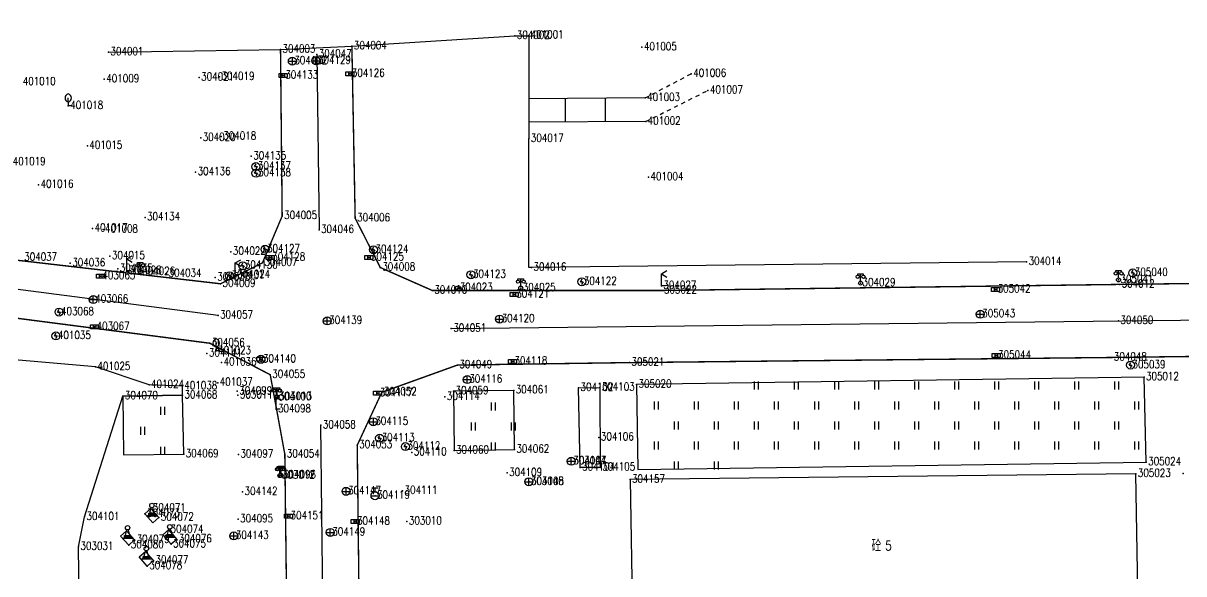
# Model space of a CAD drawing. Extents: x 953 to 1485, y 1110 to 1494.
# Drawn here: x 1175.2 to 1320.2, y 1384.7 to 1453.5 of the extents above; entities that cross this region are included whole.
import ezdxf
from ezdxf.enums import TextEntityAlignment as Align

# ---------------------------------------------------------------- set-up
doc = ezdxf.new("R2010")
doc.units = 0
doc.header["$LTSCALE"] = 0.5
doc.header["$PDSIZE"] = 0.2
doc.linetypes.add('X6', pattern=[2, 1, -1])
doc.layers.get('0').update_dxf_attribs({"linetype": 'CONTINUOUS'})
for name, color, linetype in [('COMPONENT', 4, 'CONTINUOUS'), ('DLDW', 11, 'CONTINUOUS'), ('DLSS', 4, 'CONTINUOUS'), ('GXYZ', 2, 'CONTINUOUS'), ('JMD', 6, 'CONTINUOUS'), ('ZBTZ', 3, 'CONTINUOUS'), ('ZDH', 1, 'CONTINUOUS')]:
    doc.layers.add(name, color=color, linetype=linetype)
doc.styles.add('HZ', font='rs.shx', dxfattribs={"width": 0.8, "bigfont": 'hztxt.shx'})
doc.linetypes.add('1161', pattern='A,0,[149,AAA.SHX,S=0.15,R=0,X=0,Y=0],-1.6', length=1.6)

# ---------------------------------------------------------------- blocks, each defined once
blk = doc.blocks.new('gc097')
for p, q in [((-0.7, 2), (-0.7, 2.3)), ((-0.7, 2.3), (0.7, 2.3)), ((0, 0.5), (0, 2.3)), ((0.7, 2.3), (0.7, 2))]:
    blk.add_line(p, q)
for centre, radius in [((-0.7, 1.6), 0.4), ((0, 0), 0.5), ((0.73, 1.6), 0.4)]:
    blk.add_circle(centre, radius)
blk = doc.blocks.new('gc143')
for p, q in [((0, 1), (0, 2)), ((0, 1), (0, 0)), ((1, 0), (0, 0))]:
    blk.add_line(p, q)
for centre, start, end in [((0.225, 2), 102.68038, 257.31962), ((-0.225, 2), 282.68038, 77.31962)]:
    blk.add_arc(centre, 1.025, start, end)
blk = doc.blocks.new('gcbj0612')
for p, q in [((-0.75, 0.26), (0.16, 0.53)), ((-0.57, -0.34), (0.34, -0.07))]:
    blk.add_line(p, q)
at = {"flags": 128}
for points in [[(-0.73, 0.26), (-0.77, 0.25), (-0.79, 0.23), (-0.81, 0.19), (-0.83, 0.15), (-0.84, 0.1), (-0.84, 0.05), (-0.84, -0.01), (-0.83, -0.07), (-0.81, -0.12), (-0.79, -0.18), (-0.77, -0.23), (-0.74, -0.27), (-0.7, -0.3), (-0.67, -0.33), (-0.63, -0.34), (-0.6, -0.34), (-0.57, -0.34), (-0.54, -0.32), (-0.51, -0.29), (-0.49, -0.25), (-0.48, -0.2), (-0.47, -0.15), (-0.47, -0.1), (-0.48, -0.04), (-0.49, 0.02), (-0.51, 0.07), (-0.54, 0.13), (-0.56, 0.17), (-0.6, 0.21), (-0.63, 0.24), (-0.67, 0.26), (-0.7, 0.27)], [(-0.71, 0.18), (-0.72, 0.17), (-0.75, 0.12), (-0.75, 0.04), (-0.74, -0.06), (-0.7, -0.15), (-0.66, -0.22), (-0.62, -0.25), (-0.6, -0.26), (-0.59, -0.24), (-0.57, -0.2), (-0.56, -0.12), (-0.58, -0.02), (-0.61, 0.08), (-0.66, 0.14), (-0.7, 0.17)]]:
    blk.add_lwpolyline(points, close=True, dxfattribs=at)
blk.add_lwpolyline([(0.3, -0.08), (0.33, -0.07), (0.36, -0.05), (0.38, -0.02), (0.4, 0.02), (0.41, 0.07), (0.42, 0.12), (0.41, 0.18), (0.41, 0.23), (0.39, 0.29), (0.37, 0.35), (0.35, 0.4), (0.32, 0.44), (0.28, 0.48), (0.25, 0.51), (0.21, 0.52), (0.18, 0.53), (0.15, 0.52)], dxfattribs=at)
at = {"extrusion": (0, 0, -1), "flags": 128}
blk.add_lwpolyline([(-0.4, 0.25), (-0.51, 0.28), (-0.61, 0.29), (-0.69, 0.27), (-0.77, 0.2), (-0.81, 0.09), (-0.82, -0.01), (-0.8, -0.06), (-0.76, -0.08), (-0.7, -0.09), (-0.64, -0.09), (-0.59, -0.07), (-0.57, -0.04), (-0.59, -0.01), (-0.63, 0.02), (-0.69, 0.03), (-0.75, 0.03), (-0.79, 0.02), (-0.84, -0.01), (-0.89, -0.1), (-0.91, -0.19), (-0.9, -0.29), (-0.87, -0.38)], dxfattribs=at)
blk.add_lwpolyline([(-0.09, -0.2), (-0.22, -0.54), (0.05, -0.54)], close=True)
blk = doc.blocks.new('gc052')
for p, q in [((0, 3), (1.39, 3.8)), ((0, 3), (1.39, 2.2)), ((0, 0), (0, 3)), ((1, 0), (0, 0))]:
    blk.add_line(p, q)
blk = doc.blocks.new('gc133')
for p, q in [((-1, 0), (1, 0)), ((-0.8, 2), (0.8, 2)), ((0, 1), (0, 2))]:
    blk.add_line(p, q)
blk.add_circle((0, 0), 1)
blk = doc.blocks.new('gc041')
for p, q in [((-1, 0.5), (1, 0.5)), ((-1, -0.5), (-1, 0.5)), ((-0.33, 0.5), (-0.33, -0.5)), ((0.33, 0.5), (0.33, -0.5)), ((1, 0.5), (1, -0.5)), ((1, -0.5), (-1, -0.5))]:
    blk.add_line(p, q)
blk = doc.blocks.new('gc043')
for p, q in [((-1, 0), (1, 0)), ((0, -1), (0, 1))]:
    blk.add_line(p, q)
blk.add_circle((0, 0), 1)
blk = doc.blocks.new('gc050')
for p, q in [((-0.35, 0), (0.05, 0.69)), ((-0.35, 0), (0.35, 0)), ((0.35, 0), (-0.06, -0.69))]:
    blk.add_line(p, q)
blk.add_circle((0, 0), 1)
blk = doc.blocks.new('*U35')
at = {"linetype": 'Continuous'}
for points in [[(0, 0.3), (0.8, 0.6), (-0.8, 0.6)], [(0, 0.3), (-0.8, 0.6), (-0.8, 0)], [(0, 0.3), (-0.8, 0), (0.8, 0)], [(0, 0.3), (0.8, 0), (0.8, 0.6)]]:
    blk.add_solid(points, dxfattribs=at)
blk = doc.blocks.new('gc107')
for points in [[(-1.3, 0), (-0.8, 0), (0.8, 0), (1.3, 0)], [(-0.8, 0), (-0.8, 0.6), (0.8, 0.6), (0.8, 0)], [(-0.55, 0.6), (-0.2, 2)], [(0.55, 0.6), (0.2, 2)]]:
    blk.add_lwpolyline(points)
blk.add_circle((0, 2.55), 0.55)
at = {"linetype": 'Continuous'}
blk.add_blockref('*U35', (0, 0), dxfattribs=at)
blk = doc.blocks.new('gc323')
at = {"flags": 128}
for points in [[(-0.5, 0), (-0.5, 2)], [(0.5, 0), (0.5, 2)]]:
    blk.add_lwpolyline(points, dxfattribs=at)

msp = doc.modelspace()

# ---------------------------------------------------------------- linework, layer by layer
at = {"linetype": 'Continuous'}
for p, q in [((1216.24, 1450.65, 10.31), (1236.6, 1451.95, 10.76)), ((1236.6, 1451.95, 10.76), (1238.33, 1451.95, 10.76)), ((1238.33, 1451.95, 10.76), (1238.35, 1439.07, 10.91)), ((1185.83, 1449.9, 10.7), (1207.32, 1450.23, 10.33)), ((1207.32, 1450.23, 10.33), (1216.24, 1450.65, 10.31)), ((1211.85, 1449.62, 10.38), (1212.14, 1427.7, 10.44)), ((1199.52, 1417, 10.38), (1020.01, 1440.18)), ((1238.35, 1422.98, 11.09), (1238.35, 1439.07, 10.91)), ((1238.68, 1422.98, 11.09), (1238.35, 1422.98, 11.09)), ((1300.54, 1423.7, 12.44), (1238.68, 1422.98, 11.09)), ((1228.66, 1415.36, 10.81), (1464.96, 1418.07)), ((1214.6, 1212.3, 9.02), (1212.36, 1403.27, 10.34))]:
    msp.add_line(p, q, dxfattribs=at)
at = {"layer": 'DLDW', "linetype": 'Continuous', "flags": 128}
for points, elevation in [([(1190.38, 1392.21), (1191.12, 1392.88), (1192.12, 1391.74), (1191.37, 1391.09)], 10.33), ([(1188.37, 1388.3), (1189.1, 1388.97), (1188.08, 1390.09), (1187.35, 1389.42)], 9.46), ([(1193.34, 1390.22), (1194.37, 1389.02), (1193.65, 1388.4), (1192.62, 1389.59)], 10.3), ([(1191.45, 1386.36), (1190.68, 1385.68), (1189.67, 1386.82), (1190.44, 1387.5)], 10.27)]:
    msp.add_lwpolyline(points, close=True, dxfattribs=dict(at, elevation=elevation))
at = {"layer": 'DLSS', "linetype": 'Continuous'}
for p, q in [((1242.88, 1444.12), (1242.9, 1441.17, 15.88)), ((1247.88, 1444.15), (1247.9, 1441.2, 15.88))]:
    msp.add_line(p, q, dxfattribs=at)
at = {"layer": 'DLSS', "linetype": 'Continuous', "const_width": 0.175, "flags": 128}
for points in [[(975.39, 1453.44), (1020.8, 1443.92), (1099.29, 1433.17), (1145.69, 1427.23), (1199.83, 1420.96), (1205.07, 1423.58), (1207.53, 1429.43), (1207.32, 1450.23)], [(1216.24, 1450.65), (1216.65, 1429.15), (1219.79, 1422.99), (1226.29, 1420.12), (1254.98, 1420.12), (1312.17, 1420.88)], [(1312.17, 1420.88), (1342.36, 1421.26), (1344.89, 1422.42), (1346.16, 1424.1), (1358.18, 1424.38), (1359.03, 1423.07), (1361.56, 1421.61), (1363.41, 1421.39), (1377.49, 1421.39)], [(1216.91, 1400.79), (1219.98, 1407.4), (1229.42, 1410.8), (1250.92, 1411.11), (1311.19, 1411.75), (1376.78, 1412.59), (1417.27, 1413.42), (1464.48, 1413.6), (1466.04, 1413.51), (1469.01, 1412.49), (1470.72, 1410.79), (1472.65, 1406.1), (1472.65, 1402.07), (1472.92, 1379.64), (1472.95, 1376.26), (1473.17, 1359.79), (1473.21, 1355.64), (1474.02, 1285.2), (1474.07, 1280.2), (1474.27, 1263.71)]]:
    msp.add_lwpolyline(points, dxfattribs=at)
at = {"layer": 'DLSS', "linetype": 'X6', "flags": 128}
for points, elevation in [([(1252.88, 1444.18), (1258.64, 1447.21)], 15.92), ([(1252.95, 1441.23), (1260.73, 1445.12)], 15.88)]:
    msp.add_lwpolyline(points, dxfattribs=dict(at, elevation=elevation))
at = {"layer": 'DLSS', "linetype": 'Continuous', "const_width": 0.175, "flags": 128}
for points, elevation in [([(1194.7, 1204.02), (1201.52, 1204.92), (1205.21, 1207.04), (1207.44, 1209.31), (1209.56, 1213.6), (1210.06, 1217.59), (1207.86, 1399.65), (1206.04, 1409.59), (1198.49, 1413.53), (1019.16, 1436.77), (975.6, 1446.48)], 8.66), ([(1334.91, 1208.64), (1333.13, 1205.64), (1231.83, 1204.43), (1225.12, 1206.48), (1221.87, 1209.53), (1220, 1212.53), (1219.11, 1216.6), (1219.04, 1217.81), (1216.91, 1400.79)], 10.24)]:
    msp.add_lwpolyline(points, dxfattribs=dict(at, elevation=elevation))
at = {"layer": 'DLSS', "color": 7, "linetype": 'Continuous', "elevation": 15.92, "flags": 128}
msp.add_lwpolyline([(1252.88, 1444.18), (1238.34, 1444.09)], dxfattribs=at)
at = {"layer": 'DLSS', "linetype": 'Continuous', "elevation": 15.88, "flags": 128}
msp.add_lwpolyline([(1252.95, 1441.23), (1238.42, 1441.14)], dxfattribs=at)
at = {"layer": 'JMD', "linetype": 'Continuous', "elevation": 14.32, "flags": 128}
msp.add_lwpolyline([(1314.19, 1397.22), (1250.99, 1396.48), (1251.28, 1379.1), (1314.48, 1380.17)], close=True, dxfattribs=at)
at = {"layer": 'ZBTZ', "linetype": '1161', "flags": 128}
for points, elevation in [([(1195.06, 1408.15), (1190.9, 1408.33), (1184.2, 1410.57), (1167.86, 1411.98), (1161.85, 1413.34), (1155.59, 1412.15), (1145.79, 1416.02), (1135.64, 1415.4), (1134.33, 1411.85), (1135.6, 1306.95), (1151.52, 1304.44), (1156.92, 1303.17), (1166.73, 1299.69), (1183.32, 1286.1), (1183.08, 1308.97), (1182.08, 1388.1), (1182.83, 1391.82), (1187.63, 1406.93), (1195.07, 1407.02), (1195.06, 1408.15)], 10.43), ([(1315.48, 1398.68), (1315.21, 1409.3), (1251.81, 1408.37), (1251.96, 1397.75)], 14.43), ([(1195.23, 1399.66), (1195.07, 1407.02), (1187.63, 1406.93), (1187.71, 1399.58)], 10.41), ([(1228.94, 1407.55), (1229, 1400.13), (1236.54, 1400.24), (1236.46, 1407.64)], 10.89)]:
    msp.add_lwpolyline(points, close=True, dxfattribs=dict(at, elevation=elevation))
at = {"layer": 'ZBTZ', "linetype": 'Continuous', "elevation": 11.24, "flags": 128}
msp.add_lwpolyline([(1244.56, 1407.96), (1247.21, 1407.99), (1247.27, 1398), (1244.76, 1398.02)], close=True, dxfattribs=at)
at = {"layer": 'ZDH', "linetype": 'Continuous'}
for p in [(1236.6, 1451.95, 10.76), (1238.33, 1452, 10.8), (1207.32, 1450.23, 10.33), (1216.24, 1450.65, 10.31), (1252.47, 1450.52, 16.02), (1185.83, 1449.9, 10.7), (1208.8, 1448.78, 10.35), (1211.75, 1448.84, 10.35), (1211.85, 1449.62, 10.38), (1215.98, 1447.21, 10.29), (1258.64, 1447.21, 16.18), (1185.31, 1446.52, 10.71), (1197.16, 1446.74, 10.5), (1199.7, 1446.82, 10.51), (1207.67, 1446.97, 10.32), (1260.73, 1445.12, 16.18), (1180.8, 1443.18, 10.88), (1252.88, 1444.18, 15.92), (1252.95, 1441.23, 15.88), (1197.35, 1439.19, 10.53), (1199.92, 1439.36, 10.49), (1238.35, 1439.07, 10.91), (1183.19, 1438.2, 10.76), (1203.67, 1436.89, 10.48), (1204.25, 1435.6, 10.48), (1196.72, 1434.92, 10.56), (1204.26, 1434.78, 10.47), (1253.3, 1434.29, 15.66), (1177.09, 1433.34, 10.77), (1190.4, 1429.26, 10.6), (1207.53, 1429.43, 10.31), (1216.65, 1429.15, 10.36), (1183.84, 1427.88, 10.64), (1185.15, 1427.74, 10.57), (1212.14, 1427.7, 10.44), (1186.01, 1424.42, 10.53), (1201.12, 1424.97, 10.49), (1205.39, 1425.27, 10.36), (1206.04, 1424.24, 10.31), (1218.37, 1424.26, 10.46), (1218.94, 1425.21, 10.57), (1181.06, 1423.52, 10.55), (1186.99, 1422.82, 9.4), (1188.11, 1422.56, 10.59), (1202.61, 1423.22, 10.51), (1205.07, 1423.58, 10.27), (1219.79, 1422.99, 10.48), (1238.68, 1422.98, 11.09), (1300.54, 1423.7, 12.44), (1184.82, 1421.92, 10.37), (1189.79, 1422.46, 10.53), (1193.09, 1422.21, 10.54), (1199.17, 1421.73, 10.55), (1200.95, 1421.96, 10.52), (1201.67, 1422.07, 10.52), (1231.12, 1422.09, 10.98), (1244.97, 1421.22, 11.27), (1279.79, 1421.04, 11.98), (1312.02, 1421.45, 12.66), (1313.81, 1422.32, 12.73), (1199.83, 1420.96, 10.37), (1226.29, 1420.12, 10.68), (1229.46, 1420.43, 10.97), (1236.53, 1419.61, 10.89), (1237.34, 1420.43, 11.05), (1254.91, 1420.7, 11.45), (1254.98, 1420.12, 11.28), (1296.67, 1420.24, 12.18), (1312.17, 1420.88, 12.53), (1183.93, 1418.99, 10.39), (1179.65, 1417.43, 10.51), (1199.52, 1417, 10.38), (1294.75, 1417.16, 12.21), (1184.1, 1415.57, 10.34), (1213.16, 1416.32, 10.54), (1228.66, 1415.36, 10.81), (1234.7, 1416.55, 10.92), (1312.01, 1416.33, 12.63), (1179.26, 1414.44, 10.54), (1198.49, 1413.53, 10.32), (1199.28, 1412.56, 10.45), (1198.13, 1412.26, 10.49), (1199.96, 1411.13, 10.43), (1204.88, 1411.52, 10.3), (1236.3, 1411.24, 10.88), (1250.92, 1411.11, 11.19), (1296.73, 1412.01, 12.19), (1311.19, 1411.75, 12.52), (1184.2, 1410.57, 10.61), (1206.04, 1409.59, 10.32), (1229.42, 1410.8, 10.72), (1313.52, 1410.79, 12.71), (1190.9, 1408.33, 10.48), (1195.06, 1408.15, 10.48), (1199.48, 1408.6, 10.44), (1230.66, 1408.99, 10.93), (1247.21, 1407.99, 11.31), (1251.81, 1408.37, 11.36), (1315.21, 1409.3, 12.79), (1187.63, 1406.93, 10.48), (1195.07, 1407.02, 10.47), (1201.92, 1407.52, 10.45), (1202, 1407.02, 10.46), (1206.82, 1406.8, 10.44), (1206.9, 1406.81, 10.43), (1219.46, 1407.28, 10.41), (1219.98, 1407.4, 10.43), (1227.86, 1406.82, 10.83), (1228.94, 1407.55, 10.89), (1236.46, 1407.64, 11.06), (1244.56, 1407.96, 11.24), (1206.76, 1405.28, 10.44), (1218.92, 1403.71, 10.48), (1212.36, 1403.27, 10.34), (1216.91, 1400.79, 10.26), (1219.71, 1401.66, 10.48), (1247.1, 1401.77, 11.17), (1195.23, 1399.66, 10.41), (1202.06, 1399.63, 10.36), (1207.86, 1399.65, 10.23), (1222.93, 1400.61, 10.52), (1223.72, 1399.89, 10.52), (1229, 1400.13, 10.61), (1236.54, 1400.24, 10.74), (1243.65, 1398.79, 10.66), (1243.68, 1398.77, 10.66), (1244.76, 1398.02, 10.59), (1247.27, 1398, 10.59), (1315.48, 1398.68, 14.43), (1207.24, 1396.98, 10.32), (1207.39, 1397.02, 10.35), (1235.64, 1397.32, 10.59), (1250.99, 1396.48, 10.7), (1314.19, 1397.22, 14.32), (1320.1, 1397.26, 14.31), (1202.58, 1394.95, 10.45), (1215.51, 1395.02, 10.22), (1222.57, 1395.09, 10.43), (1238.35, 1396.22, 10.6), (1238.38, 1396.2, 10.6), (1219.13, 1394.48, 9.75), (1190.38, 1392.21, 10.33), (1191.12, 1392.88, 10.34), (1182.83, 1391.82, 10.36), (1192.12, 1391.74, 10.32), (1202.03, 1391.53, 10.32), (1208.33, 1391.9, 10.14), (1216.63, 1391.24, 10.15), (1223.11, 1391.25, 10.41), (1193.34, 1390.22, 10.3), (1201.49, 1389.45, 10.32), (1213.54, 1389.88, 10.21), (1182.08, 1388.1, 10.3), (1188.37, 1388.3, 9.46), (1189.1, 1388.97, 10.3), (1193.65, 1388.4, 10.27), (1194.37, 1389.02, 10.27), (1191.45, 1386.36, 10.27), (1190.68, 1385.68, 10.27)]:
    msp.add_point(p, dxfattribs=at)

# ---------------------------------------------------------------- block references
at = {"layer": 'COMPONENT', "linetype": 'Continuous', "xscale": 0.5, "yscale": 0.5}
msp.add_blockref('gcbj0612', (1229.46, 1420.43, 10.97), dxfattribs=at)
at = {"layer": 'DLDW', "linetype": 'Continuous', "xscale": 0.5, "yscale": 0.5}
for name, p in [('gc097', (1189.79, 1422.46, 10.53)), ('gc097', (1312.02, 1421.45, 12.66)), ('gc097', (1237.34, 1420.43, 11.05)), ('gc097', (1279.79, 1421.04, 11.98)), ('gc097', (1206.82, 1406.8, 10.44)), ('gc097', (1206.9, 1406.81, 10.43)), ('gc097', (1207.24, 1396.98, 10.32)), ('gc097', (1207.39, 1397.02, 10.35)), ('gc107', (1191.25, 1391.98)), ('gc107', (1188.22, 1389.19)), ('gc107', (1193.49, 1389.31)), ('gc107', (1190.56, 1386.59))]:
    msp.add_blockref(name, p, dxfattribs=at)
at = {"layer": 'DLSS', "linetype": 'Continuous', "xscale": 0.5, "yscale": 0.5}
for p in [(1188.11, 1422.56, 10.59), (1201.67, 1422.07, 10.52), (1254.91, 1420.7, 11.45), (1206.76, 1405.28, 10.44)]:
    msp.add_blockref('gc052', p, dxfattribs=at)
at = {"layer": 'GXYZ', "linetype": 'Continuous', "xscale": 0.5, "yscale": 0.5}
for name, p in [('gc043', (1208.8, 1448.78, 10.35)), ('gc043', (1211.75, 1448.84, 10.35)), ('gc041', (1207.67, 1446.97, 10.32)), ('gc041', (1215.98, 1447.21, 10.29)), ('gc050', (1204.25, 1435.6, 10.48)), ('gc050', (1204.26, 1434.78, 10.47)), ('gc050', (1205.39, 1425.27, 10.36)), ('gc050', (1218.94, 1425.21, 10.57)), ('gc041', (1206.04, 1424.24, 10.31)), ('gc041', (1218.37, 1424.26, 10.46)), ('gc050', (1202.61, 1423.22, 10.51)), ('gc050', (1231.12, 1422.09, 10.98)), ('gc050', (1313.81, 1422.32, 12.73)), ('gc041', (1184.82, 1421.92, 10.37)), ('gc050', (1200.95, 1421.96, 10.52)), ('gc050', (1244.97, 1421.22, 11.27)), ('gc041', (1236.53, 1419.61, 10.89)), ('gc041', (1296.67, 1420.24, 12.18)), ('gc043', (1183.93, 1418.99, 10.39)), ('gc050', (1179.65, 1417.43, 10.51)), ('gc043', (1213.16, 1416.32, 10.54)), ('gc043', (1234.7, 1416.55, 10.92)), ('gc043', (1294.75, 1417.16, 12.21)), ('gc041', (1184.1, 1415.57, 10.34)), ('gc050', (1179.26, 1414.44, 10.54)), ('gc050', (1204.88, 1411.52, 10.3)), ('gc041', (1204.88, 1411.52, 10.3)), ('gc041', (1236.3, 1411.24, 10.88)), ('gc041', (1296.73, 1412.01, 12.19)), ('gc050', (1313.52, 1410.79, 12.71)), ('gc043', (1230.66, 1408.99, 10.93)), ('gc041', (1219.46, 1407.28, 10.41)), ('gc043', (1218.92, 1403.71, 10.48)), ('gc050', (1219.71, 1401.66, 10.48)), ('gc050', (1222.93, 1400.61, 10.52)), ('gc043', (1243.65, 1398.79, 10.66)), ('gc043', (1238.35, 1396.22, 10.6)), ('gc043', (1215.51, 1395.02, 10.22)), ('gc133', (1219.13, 1394.48, 9.75)), ('gc041', (1208.33, 1391.9, 10.14)), ('gc041', (1216.63, 1391.24, 10.15)), ('gc043', (1201.49, 1389.45, 10.32)), ('gc043', (1213.54, 1389.88, 10.21))]:
    msp.add_blockref(name, p, dxfattribs=at)
at = {"layer": 'ZBTZ', "linetype": 'Continuous', "xscale": 0.5, "yscale": 0.5}
for name, p in [('gc143', (1180.8, 1443.18, 10.88)), ('gc143', (1199.28, 1412.56, 10.45)), ('gc323', (1266.81, 1407.75)), ('gc323', (1271.81, 1407.75)), ('gc323', (1276.81, 1407.75)), ('gc323', (1281.81, 1407.75)), ('gc323', (1286.81, 1407.75)), ('gc323', (1291.81, 1407.75)), ('gc323', (1296.81, 1407.75)), ('gc323', (1301.81, 1407.75)), ('gc323', (1306.81, 1407.75)), ('gc323', (1311.81, 1407.75)), ('gc323', (1192.63, 1404.58)), ('gc323', (1233.94, 1405.13)), ('gc323', (1254.31, 1405.25)), ('gc323', (1259.31, 1405.25)), ('gc323', (1264.31, 1405.25)), ('gc323', (1269.31, 1405.25)), ('gc323', (1274.31, 1405.25)), ('gc323', (1279.31, 1405.25)), ('gc323', (1284.31, 1405.25)), ('gc323', (1289.31, 1405.25)), ('gc323', (1294.31, 1405.25)), ('gc323', (1299.31, 1405.25)), ('gc323', (1304.31, 1405.25)), ('gc323', (1309.31, 1405.25)), ('gc323', (1314.31, 1405.25)), ('gc323', (1231.44, 1402.63)), ('gc323', (1236.44, 1402.63)), ('gc323', (1256.81, 1402.75)), ('gc323', (1261.81, 1402.75)), ('gc323', (1266.81, 1402.75)), ('gc323', (1271.81, 1402.75)), ('gc323', (1276.81, 1402.75)), ('gc323', (1281.81, 1402.75)), ('gc323', (1286.81, 1402.75)), ('gc323', (1291.81, 1402.75)), ('gc323', (1296.81, 1402.75)), ('gc323', (1301.81, 1402.75)), ('gc323', (1306.81, 1402.75)), ('gc323', (1311.81, 1402.75)), ('gc323', (1190.13, 1402.08)), ('gc323', (1233.94, 1400.13)), ('gc323', (1254.31, 1400.25)), ('gc323', (1259.31, 1400.25)), ('gc323', (1264.31, 1400.25)), ('gc323', (1269.31, 1400.25)), ('gc323', (1274.31, 1400.25)), ('gc323', (1279.31, 1400.25)), ('gc323', (1284.31, 1400.25)), ('gc323', (1289.31, 1400.25)), ('gc323', (1294.31, 1400.25)), ('gc323', (1299.31, 1400.25)), ('gc323', (1304.31, 1400.25)), ('gc323', (1309.31, 1400.25)), ('gc323', (1314.31, 1400.25)), ('gc323', (1192.63, 1399.58)), ('gc323', (1256.81, 1397.75)), ('gc323', (1261.81, 1397.75))]:
    msp.add_blockref(name, p, dxfattribs=at)

# ---------------------------------------------------------------- texts
at = {"layer": 'JMD', "linetype": 'Continuous', "style": 'HZ', "width": 0.8}
msp.add_text('砼', height=1.5, dxfattribs=at).set_placement((1282.38, 1388.24), align=Align.MIDDLE_RIGHT)
msp.add_text('5', height=1.2, dxfattribs=at).set_placement((1282.88, 1388.24), align=Align.MIDDLE_LEFT)
at = {"layer": 'ZDH', "linetype": 'Continuous', "style": 'HZ', "width": 0.8}
for s, p in [('304002', (1236.85, 1451.58, 10.76)), ('401001', (1238.58, 1451.63, 10.8)), ('304001', (1186.08, 1449.53, 10.7)), ('304003', (1207.57, 1449.85, 10.33)), ('304047', (1212.1, 1449.25, 10.38)), ('304004', (1216.49, 1450.27, 10.31)), ('401005', (1252.72, 1450.14, 16.02)), ('304132', (1209.05, 1448.41, 10.35)), ('304129', (1212, 1448.46, 10.35)), ('401009', (1185.56, 1446.15, 10.71)), ('304021', (1197.41, 1446.37, 10.5)), ('304019', (1199.95, 1446.44, 10.51)), ('304133', (1207.92, 1446.6, 10.32)), ('304126', (1216.23, 1446.84, 10.29)), ('401006', (1258.89, 1446.84, 16.18)), ('401010', (1175.12, 1445.8, 10.92)), ('401007', (1260.98, 1444.75, 16.18)), ('401003', (1253.13, 1443.81, 15.92)), ('401018', (1181.05, 1442.81, 10.88)), ('401002', (1253.2, 1440.86, 15.88)), ('304018', (1200.17, 1438.98, 10.49)), ('401015', (1183.44, 1437.83, 10.76)), ('304020', (1197.6, 1438.82, 10.53)), ('304017', (1238.6, 1438.7, 10.91)), ('304135', (1203.92, 1436.51, 10.48)), ('401019', (1173.87, 1435.79, 11.55)), ('304136', (1196.97, 1434.55, 10.56)), ('304137', (1204.5, 1435.23, 10.48)), ('304138', (1204.51, 1434.41, 10.47)), ('401004', (1253.55, 1433.91, 15.66)), ('401016', (1177.34, 1432.97, 10.77)), ('304134', (1190.65, 1428.89, 10.6)), ('304005', (1207.78, 1429.06, 10.31)), ('304006', (1216.9, 1428.78, 10.36)), ('401017', (1184.09, 1427.5, 10.64)), ('401008', (1185.4, 1427.37, 10.57)), ('304046', (1212.39, 1427.32, 10.44)), ('304022', (1201.37, 1424.6, 10.49)), ('304127', (1205.64, 1424.89, 10.36)), ('304124', (1219.19, 1424.84, 10.57)), ('304037', (1175.3, 1423.85, 10.53)), ('304036', (1181.31, 1423.15, 10.55)), ('304015', (1186.26, 1424.04, 10.53)), ('304007', (1205.32, 1423.2, 10.27)), ('304128', (1206.29, 1423.87, 10.31)), ('304125', (1218.62, 1423.88, 10.46)), ('304014', (1300.79, 1423.33, 12.44)), ('403065', (1185.07, 1421.54, 10.37)), ('304035', (1187.24, 1422.45, 9.4)), ('304028', (1188.36, 1422.19, 10.59)), ('304026', (1190.04, 1422.08, 10.53)), ('304034', (1193.34, 1421.84, 10.54)), ('304131', (1201.2, 1421.59, 10.52)), ('304024', (1201.92, 1421.7, 10.52)), ('304130', (1202.86, 1422.85, 10.51)), ('304008', (1220.04, 1422.62, 10.48)), ('304123', (1231.37, 1421.71, 10.98)), ('304016', (1238.93, 1422.6, 11.09)), ('305040', (1314.06, 1421.94, 12.73)), ('304033', (1199.42, 1421.36, 10.55)), ('304009', (1200.08, 1420.58, 10.37)), ('304023', (1229.71, 1420.06, 10.97)), ('304025', (1237.59, 1420.05, 11.05)), ('304122', (1245.22, 1420.84, 11.27)), ('304027', (1255.16, 1420.33, 11.45)), ('304029', (1280.04, 1420.67, 11.98)), ('305041', (1312.27, 1421.07, 12.66)), ('304012', (1312.42, 1420.51, 12.53)), ('403066', (1184.18, 1418.62, 10.39)), ('304010', (1226.54, 1419.74, 10.68)), ('304121', (1236.78, 1419.23, 10.89)), ('305022', (1255.23, 1419.75, 11.28)), ('305042', (1296.92, 1419.87, 12.18)), ('403068', (1179.9, 1417.05, 10.51)), ('304057', (1199.77, 1416.63, 10.38)), ('304139', (1213.41, 1415.94, 10.54)), ('304120', (1234.95, 1416.17, 10.92)), ('305043', (1295, 1416.79, 12.21)), ('304050', (1312.26, 1415.95, 12.63)), ('403067', (1184.35, 1415.2, 10.34)), ('304051', (1228.91, 1414.98, 10.81)), ('401035', (1179.51, 1414.06, 10.54)), ('304056', (1198.74, 1413.15, 10.32)), ('304141', (1198.38, 1411.88, 10.49)), ('401023', (1199.53, 1412.18, 10.45)), ('305044', (1296.98, 1411.64, 12.19)), ('304048', (1311.44, 1411.38, 12.52)), ('401025', (1184.45, 1410.19, 10.61)), ('401036', (1200.21, 1410.76, 10.43)), ('304140', (1205.13, 1411.14, 10.3)), ('304049', (1229.67, 1410.43, 10.72)), ('304118', (1236.55, 1410.87, 10.88)), ('305021', (1251.17, 1410.73, 11.19)), ('305039', (1313.77, 1410.41, 12.71)), ('304055', (1206.29, 1409.21, 10.32)), ('304116', (1230.91, 1408.61, 10.93)), ('305012', (1315.46, 1408.92, 12.79)), ('401024', (1191.15, 1407.95, 10.48)), ('401038', (1195.31, 1407.77, 10.48)), ('401037', (1199.73, 1408.23, 10.44)), ('304099', (1202.17, 1407.14, 10.45)), ('304052', (1220.23, 1407.02, 10.43)), ('304059', (1229.19, 1407.17, 10.89)), ('304061', (1236.71, 1407.27, 11.06)), ('304102', (1244.81, 1407.59, 11.24)), ('304103', (1247.46, 1407.62, 11.31)), ('305020', (1252.06, 1407.99, 11.36)), ('304070', (1187.88, 1406.55, 10.48)), ('304068', (1195.32, 1406.64, 10.47)), ('303011', (1202.25, 1406.64, 10.46)), ('304100', (1207.07, 1406.42, 10.44)), ('303013', (1207.15, 1406.44, 10.43)), ('304117', (1219.71, 1406.9, 10.41)), ('304114', (1228.11, 1406.45, 10.83)), ('304098', (1207.01, 1404.91, 10.44)), ('304058', (1212.61, 1402.89, 10.34)), ('304115', (1219.17, 1403.34, 10.48)), ('304113', (1219.96, 1401.28, 10.48)), ('304106', (1247.35, 1401.39, 11.17)), ('304053', (1217.16, 1400.42, 10.26)), ('304112', (1223.18, 1400.24, 10.52)), ('304060', (1229.25, 1399.76, 10.61)), ('304062', (1236.79, 1399.87, 10.74)), ('304069', (1195.48, 1399.29, 10.41)), ('304097', (1202.31, 1399.26, 10.36)), ('304054', (1208.11, 1399.27, 10.23)), ('304110', (1223.97, 1399.52, 10.52)), ('303044', (1243.9, 1398.41, 10.66)), ('304107', (1243.93, 1398.4, 10.66)), ('305024', (1315.73, 1398.3, 14.43)), ('304109', (1235.89, 1396.94, 10.59)), ('304104', (1245.01, 1397.64, 10.59)), ('304105', (1247.52, 1397.63, 10.59)), ('305023', (1314.44, 1396.84, 14.32)), ('303012', (1207.49, 1396.61, 10.32)), ('304096', (1207.64, 1396.65, 10.35)), ('303045', (1238.6, 1395.84, 10.6)), ('304108', (1238.63, 1395.83, 10.6)), ('304157', (1251.24, 1396.11, 10.7)), ('304142', (1202.83, 1394.57, 10.45)), ('304147', (1215.76, 1394.65, 10.22)), ('304119', (1219.38, 1394.11, 9.75)), ('304111', (1222.82, 1394.71, 10.43)), ('304071', (1191.37, 1392.51, 10.34)), ('304101', (1183.08, 1391.44, 10.36)), ('304073', (1190.63, 1391.84, 10.33)), ('304072', (1192.37, 1391.37, 10.32)), ('304095', (1202.28, 1391.16, 10.32)), ('304151', (1208.58, 1391.53, 10.14)), ('304074', (1193.59, 1389.84, 10.3)), ('304148', (1216.88, 1390.86, 10.15)), ('303010', (1223.36, 1390.88, 10.41)), ('304079', (1189.35, 1388.59, 10.3)), ('304076', (1194.62, 1388.65, 10.27)), ('304143', (1201.74, 1389.08, 10.32)), ('304149', (1213.79, 1389.51, 10.21)), ('303031', (1182.33, 1387.72, 10.3)), ('304080', (1188.62, 1387.92, 9.46)), ('304075', (1193.9, 1388.02, 10.27)), ('304078', (1190.93, 1385.31, 10.27)), ('304077', (1191.7, 1385.99, 10.27))]:
    msp.add_text(s, height=1, dxfattribs=at).set_placement(p)

doc.saveas('drawing.dxf')
